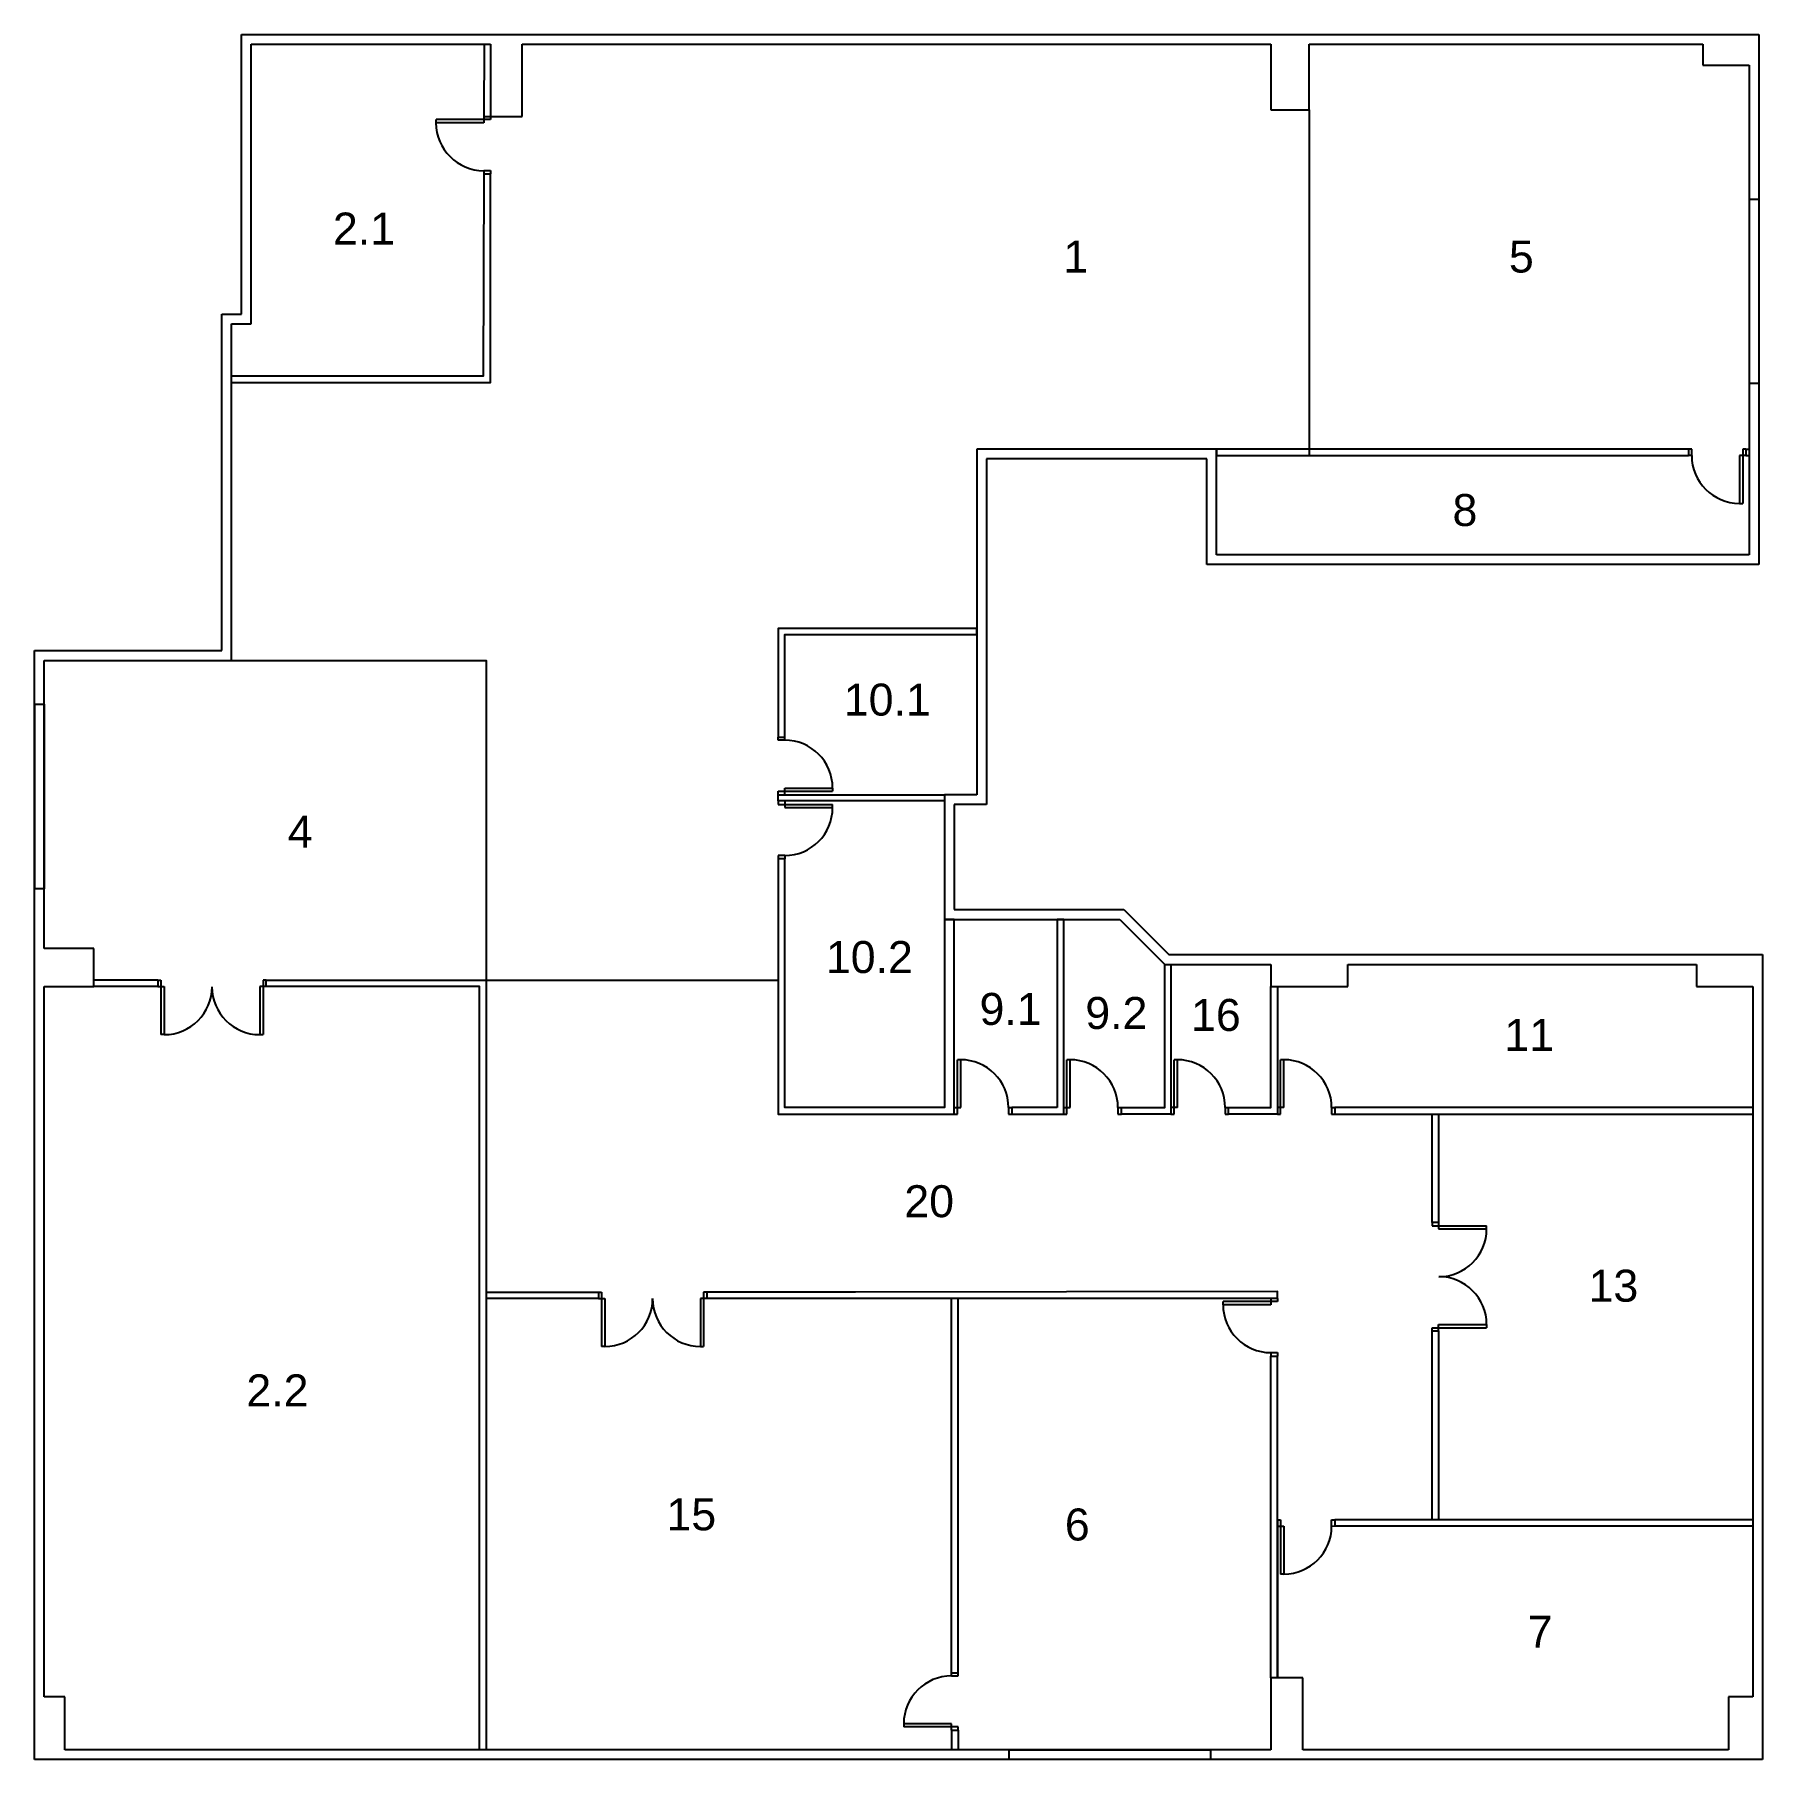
# Model space of a CAD drawing. Header units: millimetres. Extents: x 24865 to 27566, y 20154 to 22849.
import ezdxf

# ---------------------------------------------------------------- set-up
doc = ezdxf.new("R2010")
doc.units = ezdxf.units.MM
for name, color, linetype in [('BORDERS', 6, 'Continuous'), ('INNER_DOORS', 1, 'Continuous'), ('INNER_WALLS', 3, 'Continuous'), ('NAMES', 7, 'Continuous'), ('OUTER_DOORS', 2, 'Continuous'), ('OUTER_WALLS', 5, 'Continuous')]:
    doc.layers.add(name, color=color, linetype=linetype)
doc.styles.get("Standard").update_dxf_attribs({"font": 'arial.ttf'})

msp = doc.modelspace()

# ---------------------------------------------------------------- linework, layer by layer
at = {"layer": 'BORDERS'}
for p, q in [((26857.7, 22731.4), (26857.7, 22191.2)), ((25570.7, 21371.1), (26027.5, 21371.1))]:
    msp.add_line(p, q, dxfattribs=at)
msp.add_lwpolyline([(25172.8, 21871.1), (25570.7, 21871.1), (25570.7, 21371.1)], dxfattribs=at)
at = {"layer": 'INNER_DOORS'}
for p, q in [((25577.5, 22716.2), (25492.6, 22716.2)), ((25492.6, 22711.2), (25492.6, 22716.2)), ((25567.3, 22721.2), (25567.3, 22711.2)), ((25577.5, 22721.2), (25577.5, 22716.2)), ((25567.3, 22711.2), (25492.6, 22711.2)), ((25567.3, 22636.5), (25577.5, 22636.5)), ((25567.3, 22636.5), (25567.3, 22631.5)), ((25577.5, 22636.5), (25577.5, 22631.5)), ((27455.4, 22201.4), (27450.4, 22201.4)), ((27455.4, 22191.2), (27450.4, 22191.2)), ((27455.4, 22191.2), (27455.4, 22201.4)), ((27540.2, 22191.2), (27530.2, 22191.2)), ((27530.2, 22191.2), (27530.2, 22116.4)), ((27535.2, 22201.4), (27535.2, 22116.4)), ((27540.2, 22201.4), (27535.2, 22201.4)), ((27530.2, 22116.4), (27535.2, 22116.4)), ((26027.5, 21746.3), (26027.5, 21751.3)), ((26037.7, 21746.3), (26027.5, 21746.3)), ((26037.7, 21746.3), (26037.7, 21751.3)), ((26027.5, 21666.6), (26112.4, 21666.6)), ((26027.5, 21661.1), (26027.5, 21666.6)), ((26037.7, 21661.1), (26037.7, 21671.6)), ((26037.7, 21671.6), (26112.4, 21671.6)), ((26112.4, 21671.6), (26112.4, 21666.6)), ((26027.5, 21651.4), (26027.5, 21646)), ((26027.5, 21646), (26112.4, 21646)), ((26037.7, 21651.4), (26037.7, 21641)), ((26037.7, 21641), (26112.4, 21641)), ((26112.4, 21641), (26112.4, 21646)), ((26037.7, 21566.2), (26027.5, 21566.2)), ((26027.5, 21566.2), (26027.5, 21561.2)), ((26037.7, 21566.2), (26037.7, 21561.2)), ((25057.6, 21371.1), (25062.6, 21371.1)), ((25062.6, 21371.1), (25062.6, 21286.2)), ((25222.1, 21371.1), (25222.1, 21286.2)), ((25227.1, 21371.1), (25222.1, 21371.1)), ((25057.6, 21361.4), (25067.6, 21361.4)), ((25067.6, 21361.4), (25067.6, 21286.2)), ((25227.1, 21361.4), (25217.1, 21361.4)), ((25217.1, 21361.4), (25217.1, 21286.2)), ((25067.6, 21286.2), (25062.6, 21286.2)), ((25217.1, 21286.2), (25222.1, 21286.2)), ((26307.7, 21162), (26307.7, 21246.9)), ((26312.7, 21246.9), (26307.7, 21246.9)), ((26312.7, 21172.2), (26312.7, 21246.9)), ((26478.7, 21162), (26478.7, 21246.9)), ((26483.7, 21246.9), (26478.7, 21246.9)), ((26483.7, 21172.2), (26483.7, 21246.9)), ((26646.4, 21162), (26646.4, 21246.9)), ((26651.4, 21246.9), (26646.4, 21246.9)), ((26651.4, 21172.2), (26651.4, 21246.9)), ((26812.8, 21162), (26812.8, 21246.9)), ((26817.8, 21246.9), (26812.8, 21246.9)), ((26817.8, 21172.2), (26817.8, 21246.9)), ((26302.7, 21172.5), (26312.7, 21172.2)), ((26302.7, 21162), (26307.7, 21162)), ((26387.5, 21172.2), (26392.5, 21172.2)), ((26387.5, 21172.2), (26387.5, 21162)), ((26387.5, 21162), (26392.5, 21162)), ((26473.7, 21172.5), (26483.7, 21172.2)), ((26473.7, 21162), (26478.7, 21162)), ((26558.5, 21172.2), (26563.9, 21172.2)), ((26558.5, 21172.2), (26558.5, 21162)), ((26558.5, 21162), (26563.9, 21162)), ((26651.4, 21172.2), (26641.4, 21172.2)), ((26641.4, 21162), (26646.4, 21162)), ((26726.1, 21172.2), (26731.1, 21172.2)), ((26726.1, 21172.2), (26726.1, 21162)), ((26726.1, 21162), (26731.1, 21162)), ((26817.8, 21172.2), (26807.8, 21172.2)), ((26807.8, 21162), (26812.8, 21162)), ((26892.5, 21172.2), (26897.5, 21172.2)), ((26892.5, 21172.2), (26892.5, 21162)), ((26892.5, 21162), (26897.5, 21162)), ((27049.9, 20992.7), (27049.9, 20987.7)), ((27049.9, 20987.7), (27134.8, 20987.7)), ((27059.7, 20992.7), (27059.7, 20982.7)), ((27134.8, 20982.7), (27134.8, 20987.7)), ((27059.7, 20982.7), (27134.8, 20982.7)), ((25746.4, 20883.9), (25751.4, 20883.9)), ((25751.4, 20883.9), (25751.4, 20798.9)), ((25910.9, 20883.9), (25910.9, 20798.9)), ((25915.9, 20883.9), (25910.9, 20883.9)), ((25746.4, 20874.1), (25756.4, 20874.1)), ((25756.4, 20874.1), (25756.4, 20798.9)), ((25915.9, 20874.1), (25905.9, 20874.1)), ((25905.9, 20874.1), (25905.9, 20798.9)), ((26807.8, 20869.1), (26722.9, 20869.1)), ((26722.9, 20864.1), (26722.9, 20869.1)), ((26797.6, 20864.1), (26722.9, 20864.1)), ((26797.6, 20874.1), (26797.6, 20864.1)), ((26807.8, 20874.1), (26807.8, 20869.1)), ((27049.9, 20828.2), (27134.8, 20828.2)), ((27049.9, 20823.2), (27049.9, 20828.2)), ((27059.7, 20823.2), (27059.7, 20833.2)), ((27059.7, 20833.2), (27134.8, 20833.2)), ((27134.8, 20833.2), (27134.8, 20828.2)), ((25756.4, 20798.9), (25751.4, 20798.9)), ((25905.9, 20798.9), (25910.9, 20798.9)), ((26797.6, 20789.4), (26797.6, 20783.9)), ((26797.6, 20789.4), (26807.8, 20789.4)), ((26807.8, 20789.4), (26807.8, 20783.9)), ((26807.8, 20528.2), (26812.8, 20528.2)), ((26812.8, 20528.2), (26812.8, 20443.3)), ((26892.5, 20518.1), (26892.5, 20528.2)), ((26892.5, 20528.2), (26897.5, 20528.2)), ((26807.8, 20518.1), (26817.8, 20518.1)), ((26817.8, 20518.1), (26817.8, 20443.3)), ((26892.5, 20518.1), (26897.5, 20518.5)), ((26817.8, 20443.3), (26812.8, 20443.3)), ((26298.5, 20284), (26298.5, 20289)), ((26308.6, 20284), (26308.6, 20289)), ((26298.5, 20284), (26308.6, 20284)), ((26298.5, 20209.3), (26223.7, 20209.3)), ((26223.7, 20209.3), (26223.7, 20204.3)), ((26308.6, 20204.3), (26223.7, 20204.3)), ((26298.5, 20199.3), (26298.5, 20209.3)), ((26308.6, 20199.3), (26308.6, 20204.3))]:
    msp.add_line(p, q, dxfattribs=at)
for centre, start, end in [((25567.3, 22711.2), 180, 270), ((27530.2, 22191.2), 180, 270), ((26037.7, 21671.6), 0, 90), ((26037.7, 21641), 270, 0), ((25067.6, 21361), 270, 0), ((25217.1, 21361), 180, 270), ((26312.7, 21172.2), 0, 90), ((26483.7, 21172.2), 0, 90), ((26651.4, 21172.2), 0, 90), ((26817.8, 21172.2), 0, 90), ((27060.1, 20982.7), 270, 0), ((27060.1, 20833.2), 0, 90), ((25756.4, 20873.7), 270, 0), ((25905.9, 20873.7), 180, 270), ((26797.6, 20864.1), 180, 270), ((26817.8, 20518.1), 270, 0), ((26298.5, 20209.3), 90, 180)]:
    msp.add_arc(centre, 74.8, start, end, dxfattribs=at)
at = {"layer": 'INNER_WALLS'}
for p, q in [((25567.3, 22721.2), (25577.5, 22721.2)), ((25567.3, 22631.5), (25577.5, 22631.5)), ((27450.4, 22201.4), (27450.4, 22191.2)), ((27540.2, 22201.4), (27545.3, 22201.4)), ((27540.2, 22201.4), (27540.2, 22191.2)), ((27540.2, 22191.2), (27545.3, 22191.2)), ((25057.6, 21371.1), (24957.7, 21371.1)), ((25057.6, 21371.1), (25057.6, 21361.4)), ((25057.6, 21361.4), (24957.7, 21361.4)), ((25746.4, 20883.9), (25746.4, 20874.1)), ((25915.9, 20883.9), (25915.9, 20874.1)), ((26797.6, 20783.9), (26807.8, 20783.9)), ((26797.6, 20281), (26797.6, 20783.9)), ((26298.5, 20289), (26308.6, 20289)), ((26298.5, 20199.3), (26298.5, 20168.8)), ((26298.5, 20199.3), (26308.6, 20199.3)), ((26308.6, 20199.3), (26308.6, 20168.8))]:
    msp.add_line(p, q, dxfattribs=at)
at = {"layer": 'INNER_WALLS', "lineweight": 25}
for points in [[(25567.8, 22833.9), (25567.3, 22721.2)], [(25172.8, 22305.5), (25577.5, 22305.5), (25577.5, 22631.5)], [(25567.3, 22631.5), (25566.5, 22315.2), (25172.8, 22315.2)], [(27450.4, 22201.4), (26712.5, 22201.4), (26712.5, 22191.2), (27450.4, 22191.2)], [(26287.5, 21651.4), (26037.7, 21651.4), (26027.5, 21651.4), (26027.5, 21661.1), (26037.7, 21661.1), (26287.5, 21661.1)], [(26641.4, 21396.1), (26641.4, 21172.2), (26641.4, 21162), (26563.9, 21162), (26563.9, 21172.2), (26631.7, 21172.2), (26631.7, 21396.1)], [(25560.6, 20168.8), (25560.6, 21361.4), (25227.1, 21361.4), (25227.1, 21371.1), (25570.7, 21371.1), (25570.7, 20168.8)], [(27550.8, 21172.2), (26897.5, 21172.2), (26897.5, 21162), (27550.8, 21162)], [(27059.7, 21162), (27059.7, 20992.7), (27049.9, 20992.7), (27049.9, 21162)], [(25570.7, 20883.9), (25572.4, 20883.9), (25746.4, 20883.9)], [(26807.8, 20874.1), (26807.8, 20884.7), (26148.2, 20883.9), (25915.9, 20883.9)], [(25746.4, 20874.1), (25572.4, 20874.1), (25570.3, 20874.1)], [(26807.8, 20874.1), (25915.9, 20874.1)], [(26298.5, 20289), (26298.5, 20874.1)], [(26308.6, 20289), (26308.6, 20874.1)], [(27049.9, 20528.2), (27049.9, 20823.2), (27059.7, 20823.2), (27059.7, 20528.2)], [(26807.8, 20528.2), (26807.8, 20281), (26807.8, 20756.8), (26807.8, 20783.9)], [(26897.5, 20528.2), (26897.5, 20518.5), (27550.8, 20518.5)], [(27550.8, 20528.2), (26897.5, 20528.2)]]:
    msp.add_lwpolyline(points, dxfattribs=at)
for points in [[(26027.5, 21751.3), (26037.7, 21751.3), (26037.7, 21911.4), (26337.8, 21911.4), (26337.8, 21910.9), (26337.8, 21921.1), (26027.5, 21921.1)], [(26302.7, 21172.2), (26302.7, 21466.4), (26287.5, 21466.4), (26287.5, 21172.2), (26037.7, 21172.2), (26037.7, 21561.2), (26027.5, 21561.2), (26027.5, 21162), (26302.7, 21162)], [(26463.6, 21172.2), (26392.5, 21172.2), (26392.5, 21162), (26473.7, 21162), (26473.7, 21172.2), (26473.7, 21466.4), (26463.6, 21466.4)], [(26807.8, 21162), (26731.1, 21162), (26731.1, 21172.2), (26797.6, 21172.2), (26797.6, 21361.4), (26807.8, 21361.4), (26807.8, 21172.2)]]:
    msp.add_lwpolyline(points, close=True, dxfattribs=at)
at = {"layer": 'OUTER_DOORS'}
for p, q in [((27545.3, 22592), (27560.5, 22592)), ((27545.3, 22592), (27545.3, 22303.8)), ((27560.5, 22592), (27560.5, 22303.8)), ((27560.5, 22303.8), (27545.3, 22303.8)), ((24865, 21802.5), (24880.2, 21802.5)), ((24865, 21802.5), (24865, 21514.3)), ((24880.2, 21802.5), (24880.2, 21514.3)), ((24880.2, 21514.3), (24865, 21514.3)), ((26388.5, 20153.6), (26388.5, 20168.8)), ((26388.5, 20168.8), (26703.2, 20168.8)), ((26703.2, 20153.6), (26388.5, 20153.6)), ((26703.2, 20168.8), (26703.2, 20153.6))]:
    msp.add_line(p, q, dxfattribs=at)
at = {"layer": 'OUTER_WALLS'}
for p, q in [((25188.4, 22849.1), (27560.5, 22849.1)), ((25188.4, 22412.2), (25188.4, 22849.1)), ((25203.7, 22833.9), (25577.5, 22833.9)), ((25203.7, 22396.9), (25203.7, 22833.9)), ((25577.5, 22833.9), (25577.5, 22721.2)), ((25627.4, 22721.2), (25627.4, 22833.9)), ((25627.4, 22833.9), (26797.6, 22833.9)), ((26797.6, 22833.9), (26797.6, 22731.4)), ((26857.7, 22731.4), (26857.7, 22833.9)), ((26857.7, 22833.9), (27472.9, 22833.9)), ((27472.9, 22833.9), (27472.9, 22801.3)), ((27560.5, 22849.1), (27560.5, 22021)), ((27472.9, 22801.3), (27545.3, 22801.3)), ((27545.3, 22801.3), (27545.3, 22036.2)), ((25577.5, 22721.2), (25627.4, 22721.2)), ((26797.6, 22731.4), (26857.7, 22731.4)), ((25157.5, 21886.4), (25157.5, 22412.2)), ((25157.5, 22412.2), (25188.4, 22412.2)), ((25172.8, 21871.1), (25172.8, 22396.9)), ((25172.8, 22396.9), (25203.7, 22396.9)), ((26712.5, 22201.4), (26337.8, 22201.4)), ((26337.8, 22201.4), (26337.8, 21661.1)), ((26697.3, 22186.1), (26353.1, 22186.1)), ((26353.1, 22186.1), (26353.1, 21645.9)), ((26697.3, 22021), (26697.3, 22186.1)), ((26712.5, 22036.2), (26712.5, 22201.4)), ((27560.5, 22021), (26697.3, 22021)), ((27545.3, 22036.2), (26712.5, 22036.2)), ((24865, 20153.6), (24865, 21886.4)), ((24865, 21886.4), (25157.5, 21886.4)), ((24880.2, 21421.1), (24880.2, 21871.1)), ((24880.2, 21871.1), (25172.8, 21871.1)), ((26337.8, 21661.1), (26287.5, 21661.1)), ((26287.5, 21661.1), (26287.5, 21466.4)), ((26353.1, 21645.9), (26302.7, 21645.9)), ((26302.7, 21645.9), (26302.7, 21481.6)), ((26302.7, 21481.6), (26567.7, 21481.6)), ((26567.7, 21481.6), (26638, 21411.4)), ((26287.5, 21466.4), (26561.4, 21466.4)), ((26561.4, 21466.4), (26631.7, 21396.1)), ((24957.7, 21421.1), (24880.2, 21421.1)), ((24957.7, 21361.4), (24957.7, 21421.1)), ((26631.7, 21396.1), (26797.6, 21396.1)), ((26638, 21411.4), (27566, 21411.4)), ((26797.6, 21396.1), (26797.6, 21361.4)), ((26917.8, 21361.4), (26917.8, 21396.1)), ((26917.8, 21396.1), (27462.7, 21396.1)), ((27462.7, 21396.1), (27462.7, 21361.4)), ((27566, 21411.4), (27566, 20153.6)), ((24880.2, 20251.4), (24880.2, 21361.4)), ((24880.2, 21361.4), (24957.7, 21361.4)), ((26797.6, 21361.4), (26917.8, 21361.4)), ((27462.7, 21361.4), (27550.8, 21361.4)), ((27550.8, 21361.4), (27550.8, 20251.4)), ((26847.6, 20281), (26797.6, 20281)), ((26797.6, 20281), (26797.6, 20168.8)), ((26847.6, 20168.8), (26847.6, 20281)), ((24912.4, 20251.4), (24880.2, 20251.4)), ((24912.4, 20168.8), (24912.4, 20251.4)), ((27550.8, 20251.4), (27512.7, 20251.4)), ((27512.7, 20251.4), (27512.7, 20168.8)), ((27566, 20153.6), (24865, 20153.6)), ((26797.6, 20168.8), (24912.4, 20168.8)), ((27512.7, 20168.8), (26847.6, 20168.8))]:
    msp.add_line(p, q, dxfattribs=at)

# ---------------------------------------------------------------- texts
at = {"layer": 'NAMES'}
for s, p in [('2.1', (25331.4, 22520.9)), ('1', (26473.2, 22477.2)), ('5', (27169.7, 22477.2)), ('8', (27081.5, 22081.1)), ('10.1', (26130, 21784.8)), ('4', (25260.8, 21578.6)), ('10.2', (26102, 21382.5)), ('9.1', (26342.2, 21301.4)), ('9.2', (26507.5, 21295.1)), ('16', (26672.8, 21292)), ('11', (27162.6, 21260.8)), ('20', (26224.6, 21000.9)), ('13', (27294.2, 20868.9)), ('2.2', (25196.1, 20705.3)), ('15', (25852.8, 20511.6)), ('6', (26475.5, 20495.7)), ('7', (27199, 20328.1))]:
    msp.add_text(s, height=50, dxfattribs=at).set_placement(p)

doc.saveas('drawing.dxf')
